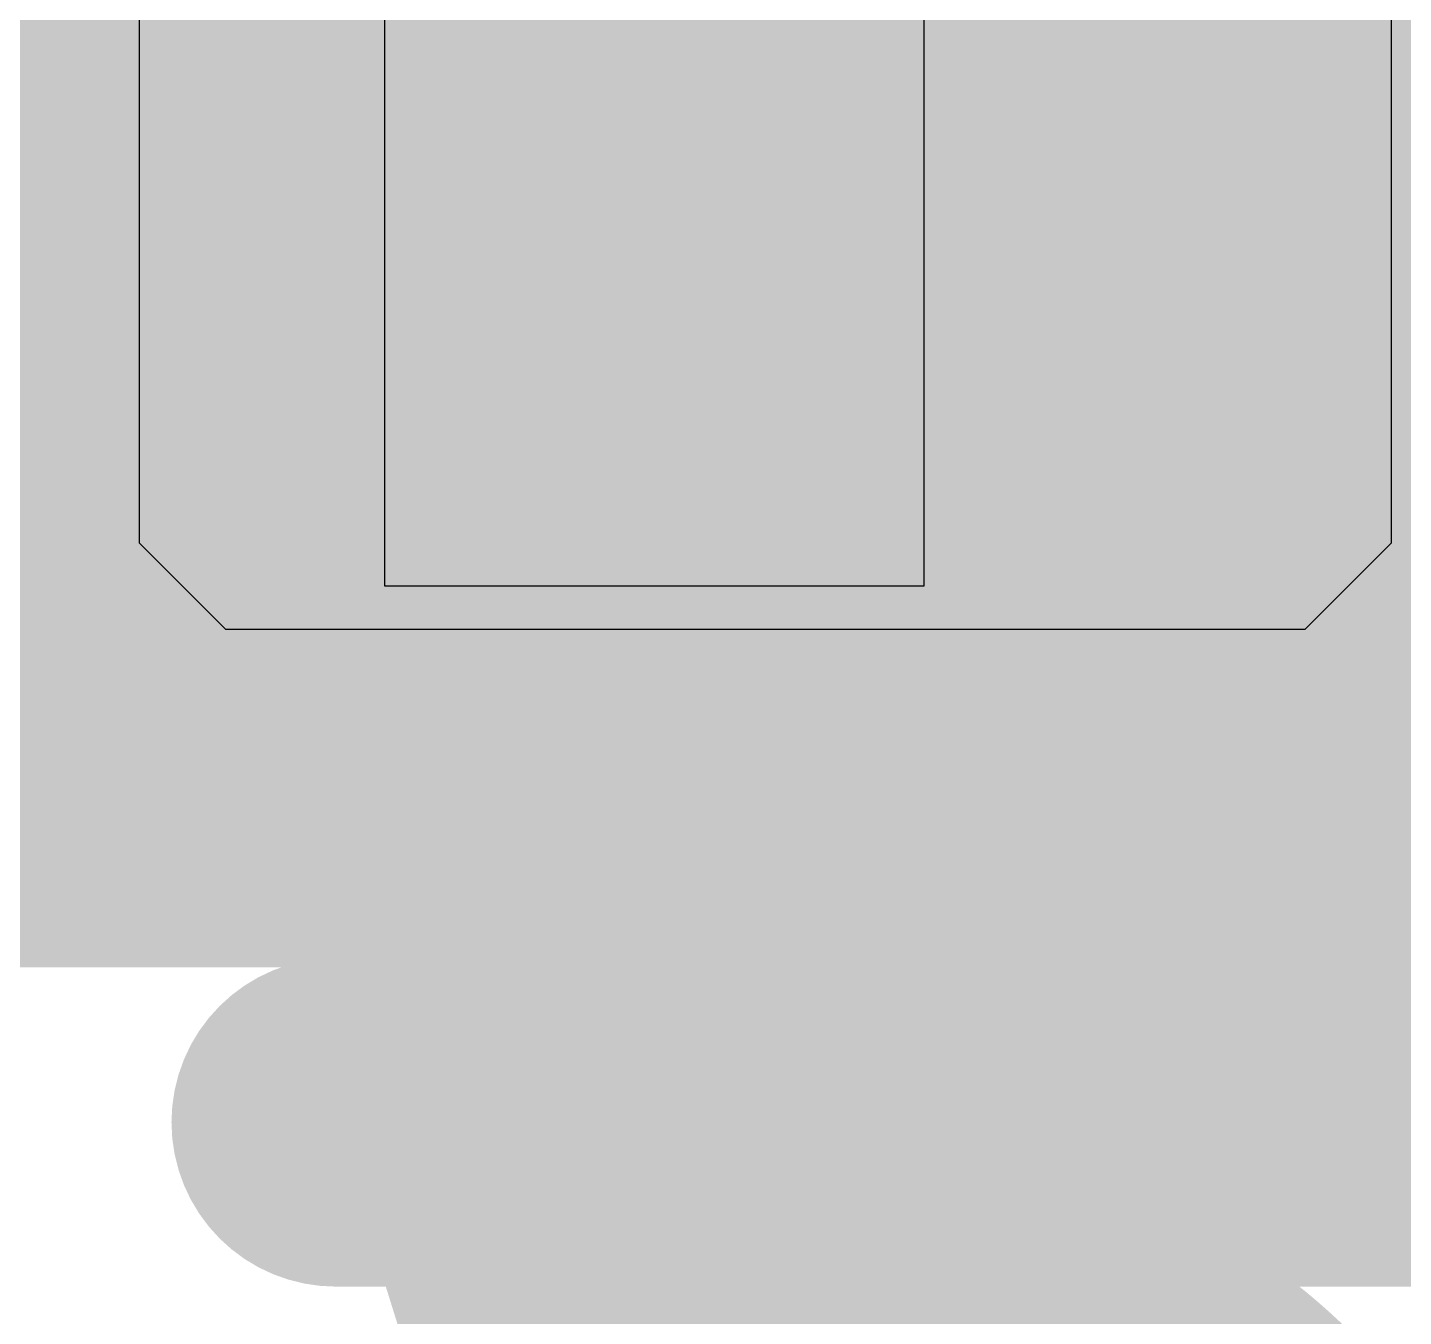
# Model space of a CAD drawing. Header units: inches. Extents: x -0.16 to 1.73, y -0.16 to 1.34.
# Drawn here: x 0.46775 to 0.49287, y 0.26236 to 0.28589 of the extents above; entities that cross this region are included whole.
import ezdxf

# ---------------------------------------------------------------- set-up
doc = ezdxf.new("R2010")
doc.units = ezdxf.units.IN
doc.header["$MEASUREMENT"] = 0
for name, color, linetype in [('Bottom Layer', 5, 'Continuous'), ('Bottom Solder', 6, 'Continuous'), ('Mechanical 15', 56, 'Continuous'), ('Top Layer', 1, 'Continuous'), ('Top Overlay', 2, 'Continuous'), ('Top Paste', 8, 'Continuous'), ('Top Solder', 216, 'Continuous')]:
    doc.layers.add(name, color=color, linetype=linetype)

# ---------------------------------------------------------------- blocks, each defined once
blk = doc.blocks.new('R0402_25')
at = {"layer": 'Top Layer'}
blk.add_hatch(color=1, dxfattribs=at).paths.add_polyline_path([(-0.028175, 0.01063), (-0.005905, 0.01063), (-0.005905, -0.01063), (-0.028175, -0.01063)])
at = {"layer": 'Top Solder'}
blk.add_hatch(color=216, dxfattribs=at).paths.add_polyline_path([(-0.030175, 0.01263), (-0.003905, 0.01263), (-0.003905, -0.01263), (-0.030175, -0.01263)])
at = {"layer": 'Mechanical 15'}
for p, q in [((-0.019642, -0.009842), (-0.019642, 0.009844)), ((-0.019642, 0.009844), (-0.0098, 0.009844)), ((-0.0098, 0.009844), (-0.0098, -0.009842)), ((-0.0098, 0.009844), (-0.0098, 0.009844))]:
    blk.add_line(p, q, dxfattribs=at)
for points in [[(-0.019685, 0.009843, 0.002, 0.002, 0), (-0.019685, -0.009842, 0.002, 0.002, 0)], [(0.019685, 0.009843, 0.002, 0.002, 0), (-0.019685, 0.009843, 0.002, 0.002, 0)]]:
    blk.add_lwpolyline(points, format="xyseb", dxfattribs=at)
blk.add_lwpolyline([(-0.020185, 0.009843, 0.001, 0.001, 1), (-0.019185, 0.009843, 0.001, 0.001, 1)], format="xyseb", close=True, dxfattribs=at)
blk.add_lwpolyline([(-0.020185, 0.009843, 0.001, 0.001, 1), (-0.019185, 0.009843, 0.001, 0.001, 1)], format="xyseb", close=True, dxfattribs=at)
at = {"layer": 'Top Overlay'}
blk.add_lwpolyline([(-0.008906, 0.01963, 0.006, 0.006, 0), (-0.037175, 0.01963, 0.006, 0.006, 0)], format="xyseb", dxfattribs=at)
blk.add_lwpolyline([(-0.010406, 0.01963, 0.003, 0.003, 1), (-0.007406, 0.01963, 0.003, 0.003, 1)], format="xyseb", close=True, dxfattribs=at)
at = {"layer": 'Top Paste'}
for p, q in [((-0.0266, 0.01063), (-0.028175, 0.009055)), ((-0.00689, 0.01063), (-0.0266, 0.01063)), ((-0.005315, 0.009055), (-0.00689, 0.01063)), ((-0.028175, 0.009055), (-0.028175, -0.009055)), ((-0.005315, -0.009055), (-0.005315, 0.009055))]:
    blk.add_line(p, q, dxfattribs=at)

msp = doc.modelspace()

# ---------------------------------------------------------------- hatches: boundary and pattern name
at = {"layer": 'Bottom Solder'}
h = msp.add_hatch(color=6, dxfattribs=at)
edge = h.paths.add_edge_path()
edge.add_arc((0.483473, 0.253536), 0.012, 0, 360)
at = {"layer": 'Top Layer'}
msp.add_hatch(color=1, dxfattribs=at).paths.add_polyline_path([(0.475193, 0.260026), (0.470498, 0.275026), (0.492528, 0.275026), (0.490193, 0.260026)])
at = {"layer": 'Top Solder'}
h = msp.add_hatch(color=216, dxfattribs=at)
edge = h.paths.add_edge_path()
edge.add_arc((0.483473, 0.253536), 0.012, 0, 360)

# ---------------------------------------------------------------- linework, layer by layer
at = {"layer": 'Bottom Layer'}
msp.add_lwpolyline([(0.376573, 0.281236, 0.025, 0.025, 0), (0.604673, 0.281236, 0.025, 0.025, 0)], format="xyseb", dxfattribs=at)
at = {"layer": 'Top Layer'}
for points in [[(0.482693, 0.254316, 0.015, 0.015, 0), (0.482693, 0.276056, 0.015, 0.015, 0)], [(0.481913, 0.276836, 0.008, 0.008, 0), (0.482693, 0.276056, 0.008, 0.008, 0)]]:
    msp.add_lwpolyline(points, format="xyseb", dxfattribs=at)
for points in [[(0.478943, 0.276056, 0.0075, 0.0075, 1), (0.486443, 0.276056, 0.0075, 0.0075, 1)], [(0.479913, 0.276836, 0.004, 0.004, 1), (0.483913, 0.276836, 0.004, 0.004, 1)], [(0.480693, 0.276056, 0.004, 0.004, 1), (0.484693, 0.276056, 0.004, 0.004, 1)]]:
    msp.add_lwpolyline(points, format="xyseb", close=True, dxfattribs=at)

# ---------------------------------------------------------------- block references
at = {"rotation": 180}
msp.add_blockref('R0402_25', (0.464473, 0.285536), dxfattribs=at)

doc.saveas('drawing.dxf')
